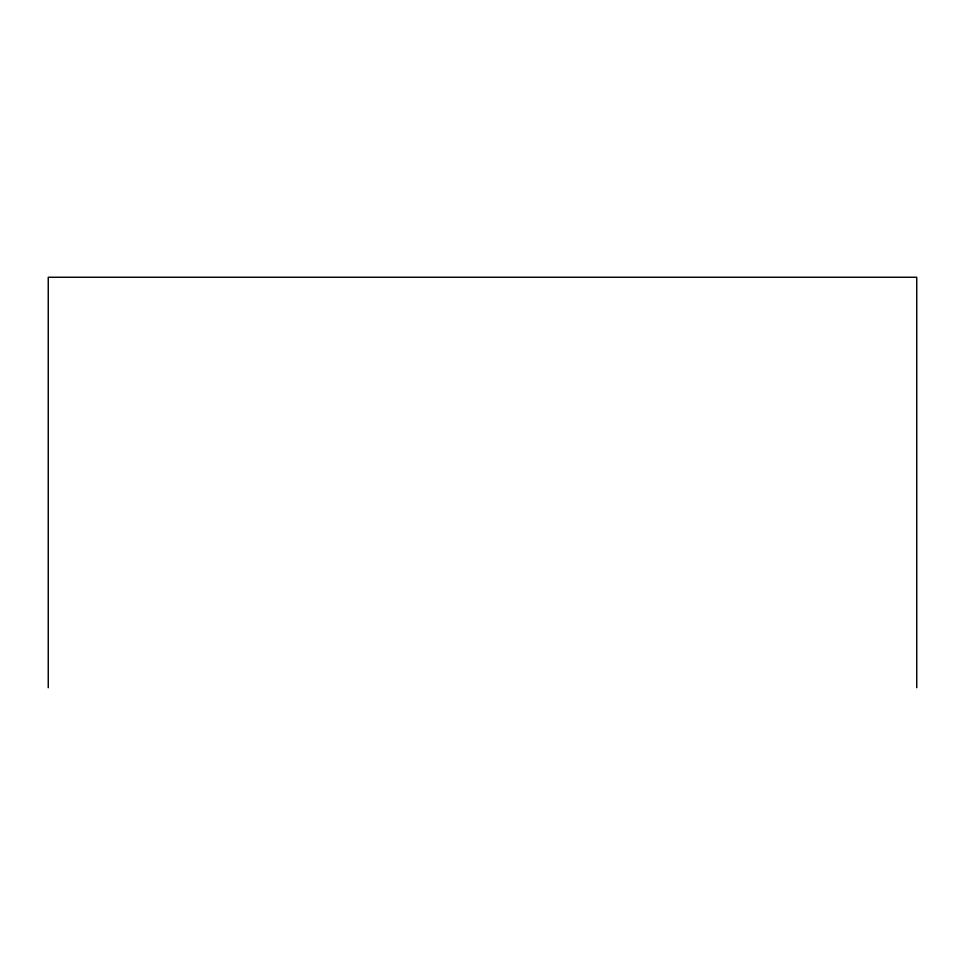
<?xml version="1.0" encoding="UTF-8"?>
<svg xmlns="http://www.w3.org/2000/svg" width="965" height="965" viewBox="0 0 965 965"><rect width="100%" height="100%" fill="white"/><g stroke="black" fill="none" stroke-linecap="round" stroke-linejoin="round"><path stroke-width="1.45" d="M916.75 687.743L916.75 277.257L48.25 277.257L48.25 687.743"/></g></svg>
